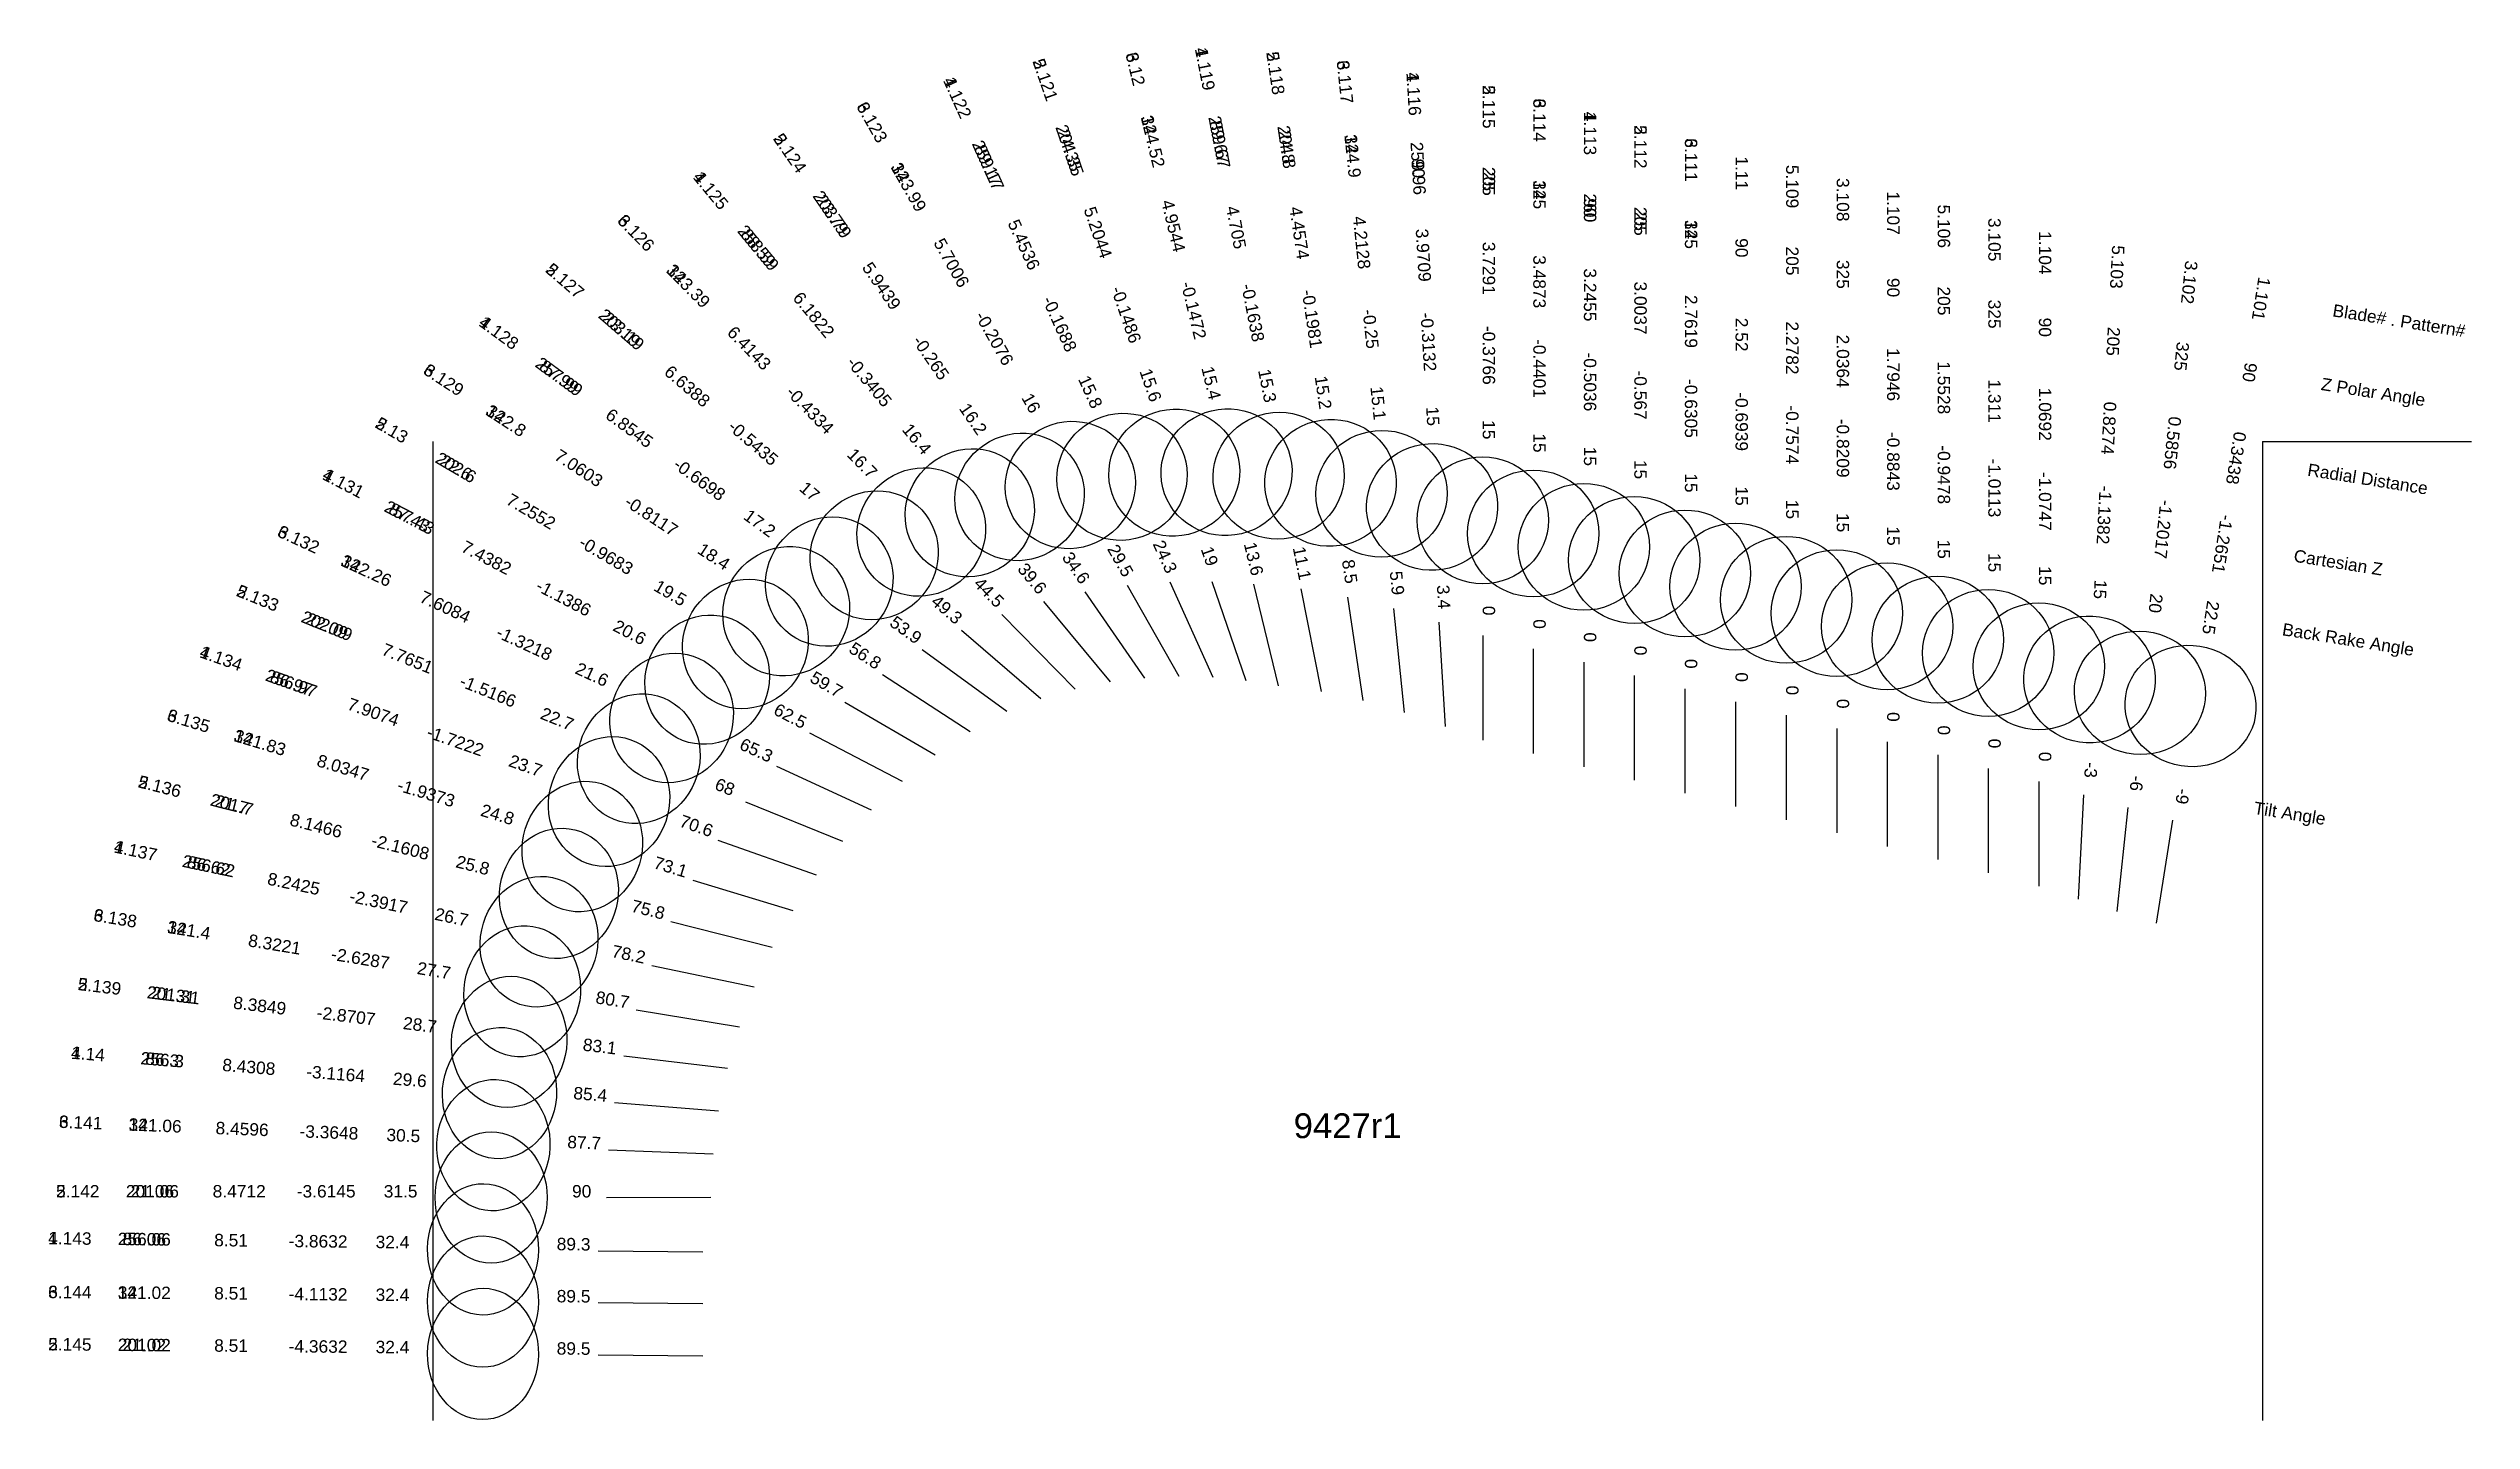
# Model space of a CAD drawing. Header units: inches. Extents: x -10.6 to 1, y -4.7 to 1.9.
import ezdxf
from ezdxf.enums import TextEntityAlignment as Align

# ---------------------------------------------------------------- set-up
doc = ezdxf.new("R2010")
doc.units = ezdxf.units.IN
doc.header["$MEASUREMENT"] = 0
for name, color, linetype, true_color in [('Blade_1', 30, 'Continuous', 0xff7f00), ('Blade_2', 7, 'Continuous', 0xcccc00), ('Blade_3', 7, 'Continuous', 0x00cc00), ('Blade_4', 7, 'Continuous', 0x00cccc), ('Blade_5', 7, 'Continuous', 0x0066cc), ('Blade_6', 190, 'Continuous', 0x7f00ff)]:
    doc.layers.add(name, color=color, linetype=linetype, true_color=true_color)
doc.styles.get("Standard").update_dxf_attribs({"font": 'arial.ttf'})

msp = doc.modelspace()

# ---------------------------------------------------------------- linework, layer by layer
for p, q in [((-8.75, 0), (-8.75, -4.682)), ((0, 0), (1, 0)), ((0, 0), (0, -4.682))]:
    msp.add_line(p, q)
at = {"layer": 'Blade_1'}
for p, q in [((-5.226, -0.671), (-5.02, -1.127)), ((-5.83, -0.765), (-5.511, -1.15)), ((-4.599, -0.705), (-4.502, -1.196)), ((-3.938, -0.864), (-3.909, -1.363)), ((-6.409, -0.995), (-6.005, -1.29)), ((-3.245, -1.055), (-3.245, -1.555)), ((-2.52, -1.245), (-2.52, -1.745)), ((-6.949, -1.393), (-6.506, -1.624)), ((-1.795, -1.436), (-1.795, -1.936)), ((-1.069, -1.626), (-1.069, -2.126)), ((-0.43, -1.81), (-0.508, -2.304)), ((-7.387, -1.906), (-6.916, -2.072)), ((-7.703, -2.505), (-7.213, -2.608)), ((-7.881, -3.161), (-7.383, -3.201)), ((-7.959, -3.87), (-7.459, -3.875))]:
    msp.add_line(p, q, dxfattribs=at)
for centre, major_axis, ratio in [((-5.454, -0.169), (0.286, 0.129), 0.962352), ((-4.705, -0.164), (0.308, 0.061), 0.96468), ((-6.182, -0.341), (0.242, 0.2), 0.959071), ((-3.971, -0.313), (0.313, 0.019), 0.965812), ((-3.245, -0.504), (0.314, 0), 0.965926), ((-6.854, -0.67), (0.185, 0.254), 0.955091), ((-2.52, -0.694), (0.314, 0), 0.965926), ((-1.795, -0.884), (0.314, 0), 0.965926), ((-7.438, -1.139), (0.145, 0.278), 0.936289), ((-1.069, -1.075), (0.314, 0), 0.965926), ((-0.344, -1.265), (0.31, -0.049), 0.92388), ((-7.907, -1.722), (0.104, 0.296), 0.915419), ((-8.242, -2.392), (0.064, 0.307), 0.892981), ((-8.431, -3.116), (0.025, 0.313), 0.869412), ((-8.51, -3.863), (0.004, 0.314), 0.844705)]:
    msp.add_ellipse(centre, major_axis=major_axis, ratio=ratio, dxfattribs=at)
at = {"layer": 'Blade_2'}
for p, q in [((-5.025, -0.67), (-4.862, -1.143)), ((-5.631, -0.719), (-5.347, -1.131)), ((-4.376, -0.744), (-4.302, -1.238)), ((-6.221, -0.903), (-5.842, -1.229)), ((-3.729, -0.928), (-3.729, -1.428)), ((-3.004, -1.119), (-3.004, -1.619)), ((-6.779, -1.247), (-6.348, -1.499)), ((-7.254, -1.723), (-6.79, -1.911)), ((-7.612, -2.296), (-7.127, -2.418)), ((-7.837, -2.937), (-7.341, -2.996)), ((-7.92, -3.615), (-7.42, -3.614)), ((-7.959, -4.368), (-7.459, -4.372))]:
    msp.add_line(p, q, dxfattribs=at)
for centre, major_axis, ratio in [((-5.204, -0.149), (0.297, 0.102), 0.96327), ((-4.457, -0.198), (0.311, 0.046), 0.965207), ((-5.944, -0.265), (0.258, 0.178), 0.960258), ((-3.729, -0.377), (0.314, 0), 0.965926), ((-6.639, -0.544), (0.205, 0.238), 0.956455), ((-3.004, -0.567), (0.314, 0), 0.965926), ((-7.255, -0.968), (0.159, 0.271), 0.942773), ((-7.765, -1.517), (0.118, 0.291), 0.922459), ((-8.147, -2.161), (0.077, 0.304), 0.90039), ((-8.385, -2.871), (0.038, 0.312), 0.877114), ((-8.471, -3.615), (0, 0.314), 0.853087), ((-8.51, -4.363), (0.003, 0.314), 0.844336)]:
    msp.add_ellipse(centre, major_axis=major_axis, ratio=ratio, dxfattribs=at)
at = {"layer": 'Blade_3'}
for p, q in [((-5.429, -0.687), (-5.182, -1.122)), ((-4.825, -0.683), (-4.707, -1.169)), ((-4.156, -0.799), (-4.104, -1.296)), ((-6.028, -0.827), (-5.678, -1.184)), ((-3.487, -0.992), (-3.487, -1.492)), ((-6.599, -1.114), (-6.18, -1.387)), ((-2.762, -1.182), (-2.762, -1.682)), ((-2.036, -1.372), (-2.036, -1.872)), ((-7.107, -1.553), (-6.653, -1.762)), ((-1.311, -1.563), (-1.311, -2.063)), ((-0.643, -1.75), (-0.696, -2.247)), ((-7.507, -2.097), (-7.028, -2.242)), ((-7.778, -2.718), (-7.284, -2.799)), ((-7.909, -3.387), (-7.409, -3.407)), ((-7.959, -4.118), (-7.459, -4.122))]:
    msp.add_line(p, q, dxfattribs=at)
for centre, major_axis, ratio in [((-5.701, -0.208), (0.273, 0.155), 0.961365), ((-4.954, -0.147), (0.305, 0.074), 0.964041), ((-4.213, -0.25), (0.312, 0.032), 0.965577), ((-6.414, -0.433), (0.224, 0.22), 0.957794), ((-3.487, -0.44), (0.314, 0), 0.965926), ((-2.762, -0.631), (0.314, 0), 0.965926), ((-7.06, -0.812), (0.172, 0.263), 0.94911), ((-2.036, -0.821), (0.314, 0), 0.965926), ((-1.311, -1.011), (0.314, 0), 0.965926), ((-0.586, -1.202), (0.312, -0.033), 0.939693), ((-7.608, -1.322), (0.131, 0.285), 0.929535), ((-8.035, -1.937), (0.091, 0.301), 0.908051), ((-8.322, -2.629), (0.051, 0.31), 0.885166), ((-8.46, -3.365), (0.013, 0.314), 0.86121), ((-8.51, -4.113), (0.003, 0.314), 0.844336)]:
    msp.add_ellipse(centre, major_axis=major_axis, ratio=ratio, dxfattribs=at)
at = {"layer": 'Blade_4'}
for p, q in [((-5.226, -0.671), (-5.02, -1.127)), ((-5.83, -0.765), (-5.511, -1.15)), ((-4.599, -0.705), (-4.502, -1.196)), ((-3.938, -0.864), (-3.909, -1.363)), ((-6.409, -0.995), (-6.005, -1.29)), ((-3.245, -1.055), (-3.245, -1.555)), ((-6.949, -1.393), (-6.506, -1.624)), ((-7.387, -1.906), (-6.916, -2.072)), ((-7.703, -2.505), (-7.213, -2.608)), ((-7.881, -3.161), (-7.383, -3.201)), ((-7.959, -3.87), (-7.459, -3.875))]:
    msp.add_line(p, q, dxfattribs=at)
for centre, major_axis, ratio in [((-5.454, -0.169), (0.286, 0.129), 0.962352), ((-4.705, -0.164), (0.308, 0.061), 0.96468), ((-6.182, -0.341), (0.242, 0.2), 0.959071), ((-3.971, -0.313), (0.313, 0.019), 0.965812), ((-3.245, -0.504), (0.314, 0), 0.965926), ((-6.854, -0.67), (0.185, 0.254), 0.955091), ((-7.438, -1.139), (0.145, 0.278), 0.936289), ((-7.907, -1.722), (0.104, 0.296), 0.915419), ((-8.242, -2.392), (0.064, 0.307), 0.892981), ((-8.431, -3.116), (0.025, 0.313), 0.869412), ((-8.51, -3.863), (0.004, 0.314), 0.844705)]:
    msp.add_ellipse(centre, major_axis=major_axis, ratio=ratio, dxfattribs=at)
at = {"layer": 'Blade_5'}
for p, q in [((-5.025, -0.67), (-4.862, -1.143)), ((-5.631, -0.719), (-5.347, -1.131)), ((-4.376, -0.744), (-4.302, -1.238)), ((-6.221, -0.903), (-5.842, -1.229)), ((-3.729, -0.928), (-3.729, -1.428)), ((-3.004, -1.119), (-3.004, -1.619)), ((-6.779, -1.247), (-6.348, -1.499)), ((-2.278, -1.309), (-2.278, -1.809)), ((-1.553, -1.499), (-1.553, -1.999)), ((-7.254, -1.723), (-6.79, -1.911)), ((-0.856, -1.689), (-0.882, -2.188)), ((-7.612, -2.296), (-7.127, -2.418)), ((-7.837, -2.937), (-7.341, -2.996)), ((-7.92, -3.615), (-7.42, -3.614)), ((-7.959, -4.368), (-7.459, -4.372))]:
    msp.add_line(p, q, dxfattribs=at)
for centre, major_axis, ratio in [((-5.204, -0.149), (0.297, 0.102), 0.96327), ((-4.457, -0.198), (0.311, 0.046), 0.965207), ((-5.944, -0.265), (0.258, 0.178), 0.960258), ((-3.729, -0.377), (0.314, 0), 0.965926), ((-6.639, -0.544), (0.205, 0.238), 0.956455), ((-3.004, -0.567), (0.314, 0), 0.965926), ((-2.278, -0.757), (0.314, 0), 0.965926), ((-7.255, -0.968), (0.159, 0.271), 0.942773), ((-1.553, -0.948), (0.314, 0), 0.965926), ((-0.827, -1.138), (0.314, -0.016), 0.965926), ((-7.765, -1.517), (0.118, 0.291), 0.922459), ((-8.147, -2.161), (0.077, 0.304), 0.90039), ((-8.385, -2.871), (0.038, 0.312), 0.877114), ((-8.471, -3.615), (0, 0.314), 0.853087), ((-8.51, -4.363), (0.003, 0.314), 0.844336)]:
    msp.add_ellipse(centre, major_axis=major_axis, ratio=ratio, dxfattribs=at)
at = {"layer": 'Blade_6'}
for p, q in [((-5.429, -0.687), (-5.182, -1.122)), ((-4.825, -0.683), (-4.707, -1.169)), ((-4.156, -0.799), (-4.104, -1.296)), ((-6.028, -0.827), (-5.678, -1.184)), ((-3.487, -0.992), (-3.487, -1.492)), ((-6.599, -1.114), (-6.18, -1.387)), ((-2.762, -1.182), (-2.762, -1.682)), ((-7.107, -1.553), (-6.653, -1.762)), ((-7.507, -2.097), (-7.028, -2.242)), ((-7.778, -2.718), (-7.284, -2.799)), ((-7.909, -3.387), (-7.409, -3.407)), ((-7.959, -4.118), (-7.459, -4.122))]:
    msp.add_line(p, q, dxfattribs=at)
for centre, major_axis, ratio in [((-5.701, -0.208), (0.273, 0.155), 0.961365), ((-4.954, -0.147), (0.305, 0.074), 0.964041), ((-4.213, -0.25), (0.312, 0.032), 0.965577), ((-6.414, -0.433), (0.224, 0.22), 0.957794), ((-3.487, -0.44), (0.314, 0), 0.965926), ((-2.762, -0.631), (0.314, 0), 0.965926), ((-7.06, -0.812), (0.172, 0.263), 0.94911), ((-7.608, -1.322), (0.131, 0.285), 0.929535), ((-8.035, -1.937), (0.091, 0.301), 0.908051), ((-8.322, -2.629), (0.051, 0.31), 0.885166), ((-8.46, -3.365), (0.013, 0.314), 0.86121), ((-8.51, -4.113), (0.003, 0.314), 0.844336)]:
    msp.add_ellipse(centre, major_axis=major_axis, ratio=ratio, dxfattribs=at)

# ---------------------------------------------------------------- texts
for s, height, p in [('Blade# . Pattern#', 0.05937, (0.337, 0.628)), ('Z Polar Angle', 0.05937, (0.282, 0.276)), ('Radial Distance', 0.05937, (0.217, -0.134)), ('Cartesian Z', 0.05937, (0.151, -0.545)), ('Back Rake Angle', 0.05937, (0.096, -0.897)), ('Tilt Angle', 0.0594, (-0.04, -1.751))]:
    msp.add_text(s, height=height, rotation=351).set_placement(p, align=Align.MIDDLE_LEFT)
msp.add_text('9427r1', height=0.1187).set_placement((-4.375, -3.272), align=Align.MIDDLE_CENTER)
at = {"layer": 'Blade_1'}
for s, rotation, p in [('1.119', 281.1116, (-5.086, 1.776)), ('1.122', 294.3319, (-6.268, 1.632)), ('1.116', 273.3963, (-4.088, 1.66)), ('89.67', 281.1116, (-5.017, 1.426)), ('1.113', 270, (-3.245, 1.473)), ('89.17', 294.3319, (-6.121, 1.308)), ('1.125', 309.6333, (-7.443, 1.182)), ('90', 273.3963, (-4.067, 1.304)), ('1.11', 270, (-2.52, 1.283)), ('90', 270, (-3.245, 1.117)), ('1.107', 270, (-1.795, 1.092)), ('5.4536', 294.3319, (-5.95, 0.929)), ('4.705', 281.1116, (-4.937, 1.018)), ('88.59', 309.6333, (-7.216, 0.907)), ('3.9709', 273.3963, (-4.042, 0.889)), ('90', 270, (-2.52, 0.926)), ('1.104', 270, (-1.069, 0.902)), ('3.2455', 270, (-3.245, 0.701)), ('6.1822', 309.6333, (-6.951, 0.587)), ('-0.1638', 281.1116, (-4.857, 0.61)), ('90', 270, (-1.795, 0.736)), ('1.101', 261, (-0.035, 0.687)), ('1.128', 323.8696, (-8.451, 0.496)), ('-0.1688', 294.3319, (-5.779, 0.55)), ('-0.3132', 273.3963, (-4.018, 0.474)), ('2.52', 270, (-2.52, 0.511)), ('90', 270, (-1.069, 0.546)), ('87.99', 323.8696, (-8.163, 0.286)), ('-0.3405', 309.6333, (-6.685, 0.267)), ('-0.5036', 270, (-3.245, 0.285)), ('1.7946', 270, (-1.795, 0.32)), ('90', 261, (-0.09, 0.335)), ('15.8', 294.3319, (-5.632, 0.225)), ('15.3', 281.1116, (-4.788, 0.261)), ('-0.6939', 270, (-2.52, 0.095)), ('1.0692', 270, (-1.069, 0.13)), ('6.8545', 323.8696, (-7.827, 0.04)), ('15', 273.3963, (-3.997, 0.119)), ('16.4', 309.6333, (-6.458, -0.007)), ('-0.8843', 270, (-1.795, -0.095)), ('0.3438', 261, (-0.155, -0.075)), ('-0.6698', 323.8696, (-7.492, -0.205)), ('15', 270, (-3.245, -0.071)), ('1.131', 332.4856, (-9.191, -0.226)), ('15', 270, (-2.52, -0.261)), ('-1.0747', 270, (-1.069, -0.286)), ('87.43', 332.4856, (-8.875, -0.39)), ('17.2', 323.8696, (-7.204, -0.415)), ('15', 270, (-1.795, -0.452)), ('-1.2651', 261, (-0.22, -0.486)), ('7.4382', 332.4856, (-8.507, -0.582)), ('24.3', 294.3319, (-5.275, -0.563)), ('11.1', 281.1116, (-4.622, -0.588)), ('-1.1386', 332.4856, (-8.138, -0.774)), ('39.6', 309.6333, (-5.906, -0.674)), ('3.4', 273.3963, (-3.945, -0.745)), ('15', 270, (-1.069, -0.642)), ('22.5', 261, (-0.276, -0.838)), ('20.6', 332.4856, (-7.822, -0.939)), ('53.9', 323.8696, (-6.505, -0.925)), ('0', 270, (-3.245, -0.936)), ('1.134', 340.5875, (-9.772, -1.065)), ('86.97', 340.5875, (-9.436, -1.184)), ('0', 270, (-2.52, -1.127)), ('7.9074', 340.5875, (-9.044, -1.322)), ('62.5', 332.4856, (-7.054, -1.339)), ('-1.7222', 340.5875, (-8.652, -1.46)), ('0', 270, (-1.795, -1.317)), ('23.7', 340.5875, (-8.316, -1.578)), ('0', 270, (-1.069, -1.507)), ('-9', 261, (-0.411, -1.693)), ('70.6', 340.5875, (-7.499, -1.866)), ('1.137', 348.1535, (-10.177, -1.986)), ('86.62', 348.1535, (-9.828, -2.059)), ('8.2425', 348.1535, (-9.421, -2.144)), ('-2.3917', 348.1535, (-9.015, -2.23)), ('26.7', 348.1535, (-8.666, -2.303)), ('78.2', 348.1535, (-7.819, -2.481)), ('1.14', 355.3882, (-10.401, -2.958)), ('86.3', 355.3882, (-10.046, -2.986)), ('8.4308', 355.3882, (-9.632, -3.02)), ('-3.1164', 355.3882, (-9.217, -3.053)), ('29.6', 355.3882, (-8.862, -3.082)), ('85.4', 355.3882, (-7.999, -3.151)), ('1.143', 359.3319, (-10.486, -3.84)), ('86.06', 359.3319, (-10.13, -3.844)), ('8.51', 359.3319, (-9.715, -3.849)), ('-3.8632', 359.3319, (-9.299, -3.854)), ('32.4', 359.3319, (-8.943, -3.858)), ('89.3', 359.3319, (-8.077, -3.868))]:
    msp.add_text(s, height=0.0594, rotation=rotation, dxfattribs=at).set_placement(p, align=Align.CENTER)
at = {"layer": 'Blade_2'}
for s, rotation, p in [('2.118', 278.4805, (-4.749, 1.757)), ('2.121', 289.02, (-5.849, 1.72)), ('2.115', 270, (-3.729, 1.6)), ('2.112', 270, (-3.004, 1.409)), ('2.124', 304.6026, (-7.066, 1.362)), ('24.35', 289.02, (-5.732, 1.383)), ('24.8', 278.4805, (-4.696, 1.404)), ('25', 270, (-3.729, 1.244)), ('23.79', 304.6026, (-6.864, 1.069)), ('5.2044', 289.02, (-5.597, 0.99)), ('4.4574', 278.4805, (-4.635, 0.993)), ('25', 270, (-3.004, 1.053)), ('3.7291', 270, (-3.729, 0.828)), ('2.127', 319.2935, (-8.137, 0.746)), ('5.9439', 304.6026, (-6.628, 0.727)), ('-0.1486', 289.02, (-5.462, 0.597)), ('-0.1981', 278.4805, (-4.574, 0.582)), ('3.0037', 270, (-3.004, 0.638)), ('23.19', 319.2935, (-7.867, 0.513)), ('-0.265', 304.6026, (-6.392, 0.384)), ('-0.3766', 270, (-3.729, 0.412)), ('6.6388', 319.2935, (-7.552, 0.242)), ('15.6', 289.02, (-5.345, 0.26)), ('15.2', 278.4805, (-4.521, 0.23)), ('-0.567', 270, (-3.004, 0.222)), ('16.2', 304.6026, (-6.19, 0.091)), ('2.13', 329.6811, (-8.961, 0.029)), ('-0.5435', 319.2935, (-7.237, -0.029)), ('15', 270, (-3.729, 0.056)), ('22.6', 329.6811, (-8.654, -0.15)), ('15', 270, (-3.004, -0.134)), ('17', 319.2935, (-6.967, -0.261)), ('7.2552', 329.6811, (-8.295, -0.36)), ('-0.9683', 329.6811, (-7.936, -0.57)), ('34.6', 304.6026, (-5.698, -0.621)), ('19', 289.02, (-5.063, -0.558)), ('8.5', 278.4805, (-4.394, -0.626)), ('2.133', 337.9879, (-9.598, -0.776)), ('19.5', 329.6811, (-7.629, -0.75)), ('49.3', 319.2935, (-6.311, -0.826)), ('0', 270, (-3.729, -0.809)), ('22.09', 337.9879, (-9.267, -0.909)), ('7.7651', 337.9879, (-8.882, -1.065)), ('0', 270, (-3.004, -1)), ('-1.5166', 337.9879, (-8.497, -1.221)), ('59.7', 329.6811, (-6.882, -1.187)), ('22.7', 337.9879, (-8.166, -1.354)), ('2.136', 345.8461, (-10.063, -1.678)), ('68', 337.9879, (-7.364, -1.679)), ('21.7', 345.8461, (-9.718, -1.765)), ('8.1466', 345.8461, (-9.315, -1.866)), ('-2.1608', 345.8461, (-8.912, -1.968)), ('25.8', 345.8461, (-8.566, -2.055)), ('75.8', 345.8461, (-7.727, -2.267)), ('2.139', 353.1361, (-10.347, -2.635)), ('21.31', 353.1361, (-9.994, -2.677)), ('8.3849', 353.1361, (-9.581, -2.727)), ('-2.8707', 353.1361, (-9.168, -2.776)), ('28.7', 353.1361, (-8.815, -2.819)), ('83.1', 353.1361, (-7.955, -2.922)), ('2.142', 0.0022, (-10.448, -3.615)), ('21.06', 0.0022, (-10.091, -3.615)), ('8.4712', 0.0022, (-9.676, -3.615)), ('-3.6145', 0.0022, (-9.26, -3.615)), ('31.5', 0.0022, (-8.904, -3.615)), ('90', 0.0022, (-8.038, -3.615)), ('2.145', 359.5236, (-10.486, -4.347)), ('21.02', 359.5236, (-10.13, -4.35)), ('8.51', 359.5236, (-9.715, -4.353)), ('-4.3632', 359.5236, (-9.299, -4.357)), ('32.4', 359.5236, (-8.943, -4.36)), ('89.5', 359.5236, (-8.077, -4.367))]:
    msp.add_text(s, height=0.0594, rotation=rotation, dxfattribs=at).set_placement(p, align=Align.CENTER)
at = {"layer": 'Blade_3'}
for s, rotation, p in [('3.12', 283.5894, (-5.419, 1.774)), ('3.117', 275.9303, (-4.417, 1.716)), ('3.123', 299.5463, (-6.675, 1.512)), ('3.114', 270, (-3.487, 1.536)), ('324.52', 283.5894, (-5.335, 1.428)), ('324.9', 275.9303, (-4.38, 1.362)), ('3.111', 270, (-2.762, 1.346)), ('323.99', 299.5463, (-6.5, 1.202)), ('325', 270, (-3.487, 1.18)), ('3.108', 270, (-2.036, 1.156)), ('3.126', 314.4733, (-7.799, 0.977)), ('4.9544', 283.5894, (-5.237, 1.024)), ('4.2128', 275.9303, (-4.337, 0.948)), ('325', 270, (-2.762, 0.99)), ('3.105', 270, (-1.311, 0.965)), ('5.7006', 299.5463, (-6.295, 0.84)), ('323.39', 314.4733, (-7.549, 0.723)), ('3.4873', 270, (-3.487, 0.764)), ('325', 270, (-2.036, 0.799)), ('3.102', 264, (-0.379, 0.764)), ('-0.1472', 283.5894, (-5.14, 0.62)), ('2.7619', 270, (-2.762, 0.574)), ('-0.2076', 299.5463, (-6.09, 0.479)), ('-0.25', 275.9303, (-4.294, 0.535)), ('325', 270, (-1.311, 0.609)), ('6.4143', 314.4733, (-7.258, 0.426)), ('-0.4401', 270, (-3.487, 0.349)), ('2.0364', 270, (-2.036, 0.384)), ('325', 264, (-0.416, 0.41)), ('3.129', 326.8167, (-8.714, 0.27)), ('15.4', 283.5894, (-5.056, 0.273)), ('-0.4334', 314.4733, (-6.967, 0.13)), ('15.1', 275.9303, (-4.258, 0.18)), ('-0.6305', 270, (-2.762, 0.158)), ('1.311', 270, (-1.311, 0.193)), ('322.8', 326.8167, (-8.416, 0.075)), ('16', 299.5463, (-5.914, 0.169)), ('0.5856', 264, (-0.46, -0.004)), ('15', 270, (-3.487, -0.007)), ('-0.8209', 270, (-2.036, -0.032)), ('7.0603', 326.8167, (-8.068, -0.152)), ('16.7', 314.4733, (-6.717, -0.125)), ('-1.0113', 270, (-1.311, -0.222)), ('15', 270, (-2.762, -0.198)), ('-0.8117', 326.8167, (-7.721, -0.38)), ('-1.2017', 264, (-0.503, -0.417)), ('3.132', 335.2718, (-9.404, -0.495)), ('15', 270, (-2.036, -0.388)), ('322.26', 335.2718, (-9.08, -0.644)), ('18.4', 326.8167, (-7.422, -0.575)), ('29.5', 299.5463, (-5.487, -0.584)), ('13.6', 283.5894, (-4.853, -0.568)), ('15', 270, (-1.311, -0.579)), ('44.5', 314.4733, (-6.111, -0.742)), ('5.9', 275.9303, (-4.168, -0.68)), ('7.6084', 335.2718, (-8.703, -0.818)), ('20', 264, (-0.54, -0.771)), ('-1.3218', 335.2718, (-8.325, -0.992)), ('0', 270, (-3.487, -0.873)), ('56.8', 326.8167, (-6.698, -1.049)), ('21.6', 335.2718, (-8.001, -1.141)), ('0', 270, (-2.762, -1.063)), ('0', 270, (-2.036, -1.254)), ('3.135', 343.1493, (-9.926, -1.364)), ('321.83', 343.1493, (-9.585, -1.468)), ('8.0347', 343.1493, (-9.188, -1.588)), ('65.3', 335.2718, (-7.215, -1.503)), ('0', 270, (-1.311, -1.444)), ('-6', 264, (-0.631, -1.632)), ('-1.9373', 343.1493, (-8.79, -1.709)), ('24.8', 343.1493, (-8.449, -1.812)), ('73.1', 343.1493, (-7.621, -2.063)), ('3.138', 350.6854, (-10.273, -2.309)), ('321.4', 350.6854, (-9.921, -2.366)), ('8.3221', 350.6854, (-9.511, -2.434)), ('-2.6287', 350.6854, (-9.101, -2.501)), ('27.7', 350.6854, (-8.749, -2.559)), ('80.7', 350.6854, (-7.895, -2.699)), ('3.141', 357.7151, (-10.435, -3.286)), ('321.06', 357.7151, (-10.079, -3.3)), ('8.4596', 357.7151, (-9.663, -3.317)), ('-3.3648', 357.7151, (-9.248, -3.333)), ('30.5', 357.7151, (-8.892, -3.348)), ('87.7', 357.7151, (-8.027, -3.382)), ('3.144', 359.5236, (-10.486, -4.097)), ('321.02', 359.5236, (-10.13, -4.1)), ('8.51', 359.5236, (-9.715, -4.103)), ('-4.1132', 359.5236, (-9.299, -4.107)), ('32.4', 359.5236, (-8.943, -4.11)), ('89.5', 359.5236, (-8.077, -4.117))]:
    msp.add_text(s, height=0.0594, rotation=rotation, dxfattribs=at).set_placement(p, align=Align.CENTER)
at = {"layer": 'Blade_4'}
for s, rotation, p in [('4.119', 281.1116, (-5.086, 1.776)), ('4.116', 273.3963, (-4.088, 1.66)), ('4.122', 294.3319, (-6.268, 1.632)), ('259.67', 281.1116, (-5.017, 1.426)), ('4.113', 270, (-3.245, 1.473)), ('259.17', 294.3319, (-6.121, 1.308)), ('259.96', 273.3963, (-4.067, 1.304)), ('4.125', 309.6333, (-7.443, 1.182)), ('260', 270, (-3.245, 1.117)), ('5.4536', 294.3319, (-5.95, 0.929)), ('4.705', 281.1116, (-4.937, 1.018)), ('258.59', 309.6333, (-7.216, 0.907)), ('3.9709', 273.3963, (-4.042, 0.889)), ('3.2455', 270, (-3.245, 0.701)), ('6.1822', 309.6333, (-6.951, 0.587)), ('-0.1638', 281.1116, (-4.857, 0.61)), ('4.128', 323.8696, (-8.451, 0.496)), ('-0.1688', 294.3319, (-5.779, 0.55)), ('-0.3132', 273.3963, (-4.018, 0.474)), ('257.99', 323.8696, (-8.163, 0.286)), ('-0.3405', 309.6333, (-6.685, 0.267)), ('-0.5036', 270, (-3.245, 0.285)), ('15.8', 294.3319, (-5.632, 0.225)), ('15.3', 281.1116, (-4.788, 0.261)), ('6.8545', 323.8696, (-7.827, 0.04)), ('15', 273.3963, (-3.997, 0.119)), ('16.4', 309.6333, (-6.458, -0.007)), ('-0.6698', 323.8696, (-7.492, -0.205)), ('15', 270, (-3.245, -0.071)), ('4.131', 332.4856, (-9.191, -0.226)), ('257.43', 332.4856, (-8.875, -0.39)), ('17.2', 323.8696, (-7.204, -0.415)), ('7.4382', 332.4856, (-8.507, -0.582)), ('24.3', 294.3319, (-5.275, -0.563)), ('11.1', 281.1116, (-4.622, -0.588)), ('-1.1386', 332.4856, (-8.138, -0.774)), ('39.6', 309.6333, (-5.906, -0.674)), ('3.4', 273.3963, (-3.945, -0.745)), ('20.6', 332.4856, (-7.822, -0.939)), ('53.9', 323.8696, (-6.505, -0.925)), ('0', 270, (-3.245, -0.936)), ('4.134', 340.5875, (-9.772, -1.065)), ('256.97', 340.5875, (-9.436, -1.184)), ('7.9074', 340.5875, (-9.044, -1.322)), ('62.5', 332.4856, (-7.054, -1.339)), ('-1.7222', 340.5875, (-8.652, -1.46)), ('23.7', 340.5875, (-8.316, -1.578)), ('70.6', 340.5875, (-7.499, -1.866)), ('4.137', 348.1535, (-10.177, -1.986)), ('256.62', 348.1535, (-9.828, -2.059)), ('8.2425', 348.1535, (-9.421, -2.144)), ('-2.3917', 348.1535, (-9.015, -2.23)), ('26.7', 348.1535, (-8.666, -2.303)), ('78.2', 348.1535, (-7.819, -2.481)), ('4.14', 355.3882, (-10.401, -2.958)), ('256.3', 355.3882, (-10.046, -2.986)), ('8.4308', 355.3882, (-9.632, -3.02)), ('-3.1164', 355.3882, (-9.217, -3.053)), ('29.6', 355.3882, (-8.862, -3.082)), ('85.4', 355.3882, (-7.999, -3.151)), ('4.143', 359.3319, (-10.486, -3.84)), ('256.06', 359.3319, (-10.13, -3.844)), ('8.51', 359.3319, (-9.715, -3.849)), ('-3.8632', 359.3319, (-9.299, -3.854)), ('32.4', 359.3319, (-8.943, -3.858)), ('89.3', 359.3319, (-8.077, -3.868))]:
    msp.add_text(s, height=0.0594, rotation=rotation, dxfattribs=at).set_placement(p, align=Align.CENTER)
at = {"layer": 'Blade_5'}
for s, rotation, p in [('5.118', 278.4805, (-4.749, 1.757)), ('5.121', 289.02, (-5.849, 1.72)), ('5.115', 270, (-3.729, 1.6)), ('204.35', 289.02, (-5.732, 1.383)), ('204.8', 278.4805, (-4.696, 1.404)), ('5.112', 270, (-3.004, 1.409)), ('5.124', 304.6026, (-7.066, 1.362)), ('205', 270, (-3.729, 1.244)), ('5.109', 270, (-2.278, 1.219)), ('203.79', 304.6026, (-6.864, 1.069)), ('5.2044', 289.02, (-5.597, 0.99)), ('4.4574', 278.4805, (-4.635, 0.993)), ('205', 270, (-3.004, 1.053)), ('5.106', 270, (-1.553, 1.029)), ('3.7291', 270, (-3.729, 0.828)), ('205', 270, (-2.278, 0.863)), ('5.103', 267, (-0.724, 0.836)), ('5.127', 319.2935, (-8.137, 0.746)), ('5.9439', 304.6026, (-6.628, 0.727)), ('-0.1486', 289.02, (-5.462, 0.597)), ('-0.1981', 278.4805, (-4.574, 0.582)), ('3.0037', 270, (-3.004, 0.638)), ('205', 270, (-1.553, 0.672)), ('203.19', 319.2935, (-7.867, 0.513)), ('-0.265', 304.6026, (-6.392, 0.384)), ('-0.3766', 270, (-3.729, 0.412)), ('2.2782', 270, (-2.278, 0.447)), ('205', 267, (-0.743, 0.48)), ('6.6388', 319.2935, (-7.552, 0.242)), ('1.5528', 270, (-1.553, 0.257)), ('15.6', 289.02, (-5.345, 0.26)), ('15.2', 278.4805, (-4.521, 0.23)), ('-0.567', 270, (-3.004, 0.222)), ('5.13', 329.6811, (-8.961, 0.029)), ('16.2', 304.6026, (-6.19, 0.091)), ('-0.7574', 270, (-2.278, 0.032)), ('0.8274', 267, (-0.764, 0.065)), ('-0.5435', 319.2935, (-7.237, -0.029)), ('15', 270, (-3.729, 0.056)), ('202.6', 329.6811, (-8.654, -0.15)), ('15', 270, (-3.004, -0.134)), ('-0.9478', 270, (-1.553, -0.159)), ('17', 319.2935, (-6.967, -0.261)), ('-1.1382', 267, (-0.786, -0.35)), ('7.2552', 329.6811, (-8.295, -0.36)), ('15', 270, (-2.278, -0.325)), ('-0.9683', 329.6811, (-7.936, -0.57)), ('34.6', 304.6026, (-5.698, -0.621)), ('19', 289.02, (-5.063, -0.558)), ('8.5', 278.4805, (-4.394, -0.626)), ('15', 270, (-1.553, -0.515)), ('5.133', 337.9879, (-9.598, -0.776)), ('19.5', 329.6811, (-7.629, -0.75)), ('15', 267, (-0.805, -0.706)), ('49.3', 319.2935, (-6.311, -0.826)), ('0', 270, (-3.729, -0.809)), ('202.09', 337.9879, (-9.267, -0.909)), ('7.7651', 337.9879, (-8.882, -1.065)), ('0', 270, (-3.004, -1)), ('-1.5166', 337.9879, (-8.497, -1.221)), ('59.7', 329.6811, (-6.882, -1.187)), ('22.7', 337.9879, (-8.166, -1.354)), ('0', 270, (-2.278, -1.19)), ('0', 270, (-1.553, -1.381)), ('5.136', 345.8461, (-10.063, -1.678)), ('68', 337.9879, (-7.364, -1.679)), ('-3', 267, (-0.85, -1.57)), ('201.7', 345.8461, (-9.718, -1.765)), ('8.1466', 345.8461, (-9.315, -1.866)), ('-2.1608', 345.8461, (-8.912, -1.968)), ('25.8', 345.8461, (-8.566, -2.055)), ('75.8', 345.8461, (-7.727, -2.267)), ('5.139', 353.1361, (-10.347, -2.635)), ('201.31', 353.1361, (-9.994, -2.677)), ('8.3849', 353.1361, (-9.581, -2.727)), ('-2.8707', 353.1361, (-9.168, -2.776)), ('28.7', 353.1361, (-8.815, -2.819)), ('83.1', 353.1361, (-7.955, -2.922)), ('5.142', 0.0022, (-10.448, -3.615)), ('201.06', 0.0022, (-10.091, -3.615)), ('8.4712', 0.0022, (-9.676, -3.615)), ('-3.6145', 0.0022, (-9.26, -3.615)), ('31.5', 0.0022, (-8.904, -3.615)), ('90', 0.0022, (-8.038, -3.615)), ('5.145', 359.5236, (-10.486, -4.347)), ('201.02', 359.5236, (-10.13, -4.35)), ('8.51', 359.5236, (-9.715, -4.353)), ('-4.3632', 359.5236, (-9.299, -4.357)), ('32.4', 359.5236, (-8.943, -4.36)), ('89.5', 359.5236, (-8.077, -4.367))]:
    msp.add_text(s, height=0.0594, rotation=rotation, dxfattribs=at).set_placement(p, align=Align.CENTER)
at = {"layer": 'Blade_6'}
for s, rotation, p in [('6.12', 283.5894, (-5.419, 1.774)), ('6.117', 275.9303, (-4.417, 1.716)), ('6.114', 270, (-3.487, 1.536)), ('6.123', 299.5463, (-6.675, 1.512)), ('144.52', 283.5894, (-5.335, 1.428)), ('144.9', 275.9303, (-4.38, 1.362)), ('6.111', 270, (-2.762, 1.346)), ('143.99', 299.5463, (-6.5, 1.202)), ('145', 270, (-3.487, 1.18)), ('6.126', 314.4733, (-7.799, 0.977)), ('4.9544', 283.5894, (-5.237, 1.024)), ('4.2128', 275.9303, (-4.337, 0.948)), ('145', 270, (-2.762, 0.99)), ('5.7006', 299.5463, (-6.295, 0.84)), ('143.39', 314.4733, (-7.549, 0.723)), ('3.4873', 270, (-3.487, 0.764)), ('-0.1472', 283.5894, (-5.14, 0.62)), ('2.7619', 270, (-2.762, 0.574)), ('-0.2076', 299.5463, (-6.09, 0.479)), ('-0.25', 275.9303, (-4.294, 0.535)), ('6.4143', 314.4733, (-7.258, 0.426)), ('-0.4401', 270, (-3.487, 0.349)), ('6.129', 326.8167, (-8.714, 0.27)), ('15.4', 283.5894, (-5.056, 0.273)), ('-0.4334', 314.4733, (-6.967, 0.13)), ('15.1', 275.9303, (-4.258, 0.18)), ('-0.6305', 270, (-2.762, 0.158)), ('142.8', 326.8167, (-8.416, 0.075)), ('16', 299.5463, (-5.914, 0.169)), ('15', 270, (-3.487, -0.007)), ('7.0603', 326.8167, (-8.068, -0.152)), ('16.7', 314.4733, (-6.717, -0.125)), ('15', 270, (-2.762, -0.198)), ('-0.8117', 326.8167, (-7.721, -0.38)), ('6.132', 335.2718, (-9.404, -0.495)), ('142.26', 335.2718, (-9.08, -0.644)), ('18.4', 326.8167, (-7.422, -0.575)), ('29.5', 299.5463, (-5.487, -0.584)), ('13.6', 283.5894, (-4.853, -0.568)), ('44.5', 314.4733, (-6.111, -0.742)), ('5.9', 275.9303, (-4.168, -0.68)), ('7.6084', 335.2718, (-8.703, -0.818)), ('-1.3218', 335.2718, (-8.325, -0.992)), ('0', 270, (-3.487, -0.873)), ('56.8', 326.8167, (-6.698, -1.049)), ('21.6', 335.2718, (-8.001, -1.141)), ('0', 270, (-2.762, -1.063)), ('6.135', 343.1493, (-9.926, -1.364)), ('141.83', 343.1493, (-9.585, -1.468)), ('8.0347', 343.1493, (-9.188, -1.588)), ('65.3', 335.2718, (-7.215, -1.503)), ('-1.9373', 343.1493, (-8.79, -1.709)), ('24.8', 343.1493, (-8.449, -1.812)), ('73.1', 343.1493, (-7.621, -2.063)), ('6.138', 350.6854, (-10.273, -2.309)), ('141.4', 350.6854, (-9.921, -2.366)), ('8.3221', 350.6854, (-9.511, -2.434)), ('-2.6287', 350.6854, (-9.101, -2.501)), ('27.7', 350.6854, (-8.749, -2.559)), ('80.7', 350.6854, (-7.895, -2.699)), ('6.141', 357.7151, (-10.435, -3.286)), ('141.06', 357.7151, (-10.079, -3.3)), ('8.4596', 357.7151, (-9.663, -3.317)), ('-3.3648', 357.7151, (-9.248, -3.333)), ('30.5', 357.7151, (-8.892, -3.348)), ('87.7', 357.7151, (-8.027, -3.382)), ('6.144', 359.5236, (-10.486, -4.097)), ('141.02', 359.5236, (-10.13, -4.1)), ('8.51', 359.5236, (-9.715, -4.103)), ('-4.1132', 359.5236, (-9.299, -4.107)), ('32.4', 359.5236, (-8.943, -4.11)), ('89.5', 359.5236, (-8.077, -4.117))]:
    msp.add_text(s, height=0.0594, rotation=rotation, dxfattribs=at).set_placement(p, align=Align.CENTER)

doc.saveas('drawing.dxf')
